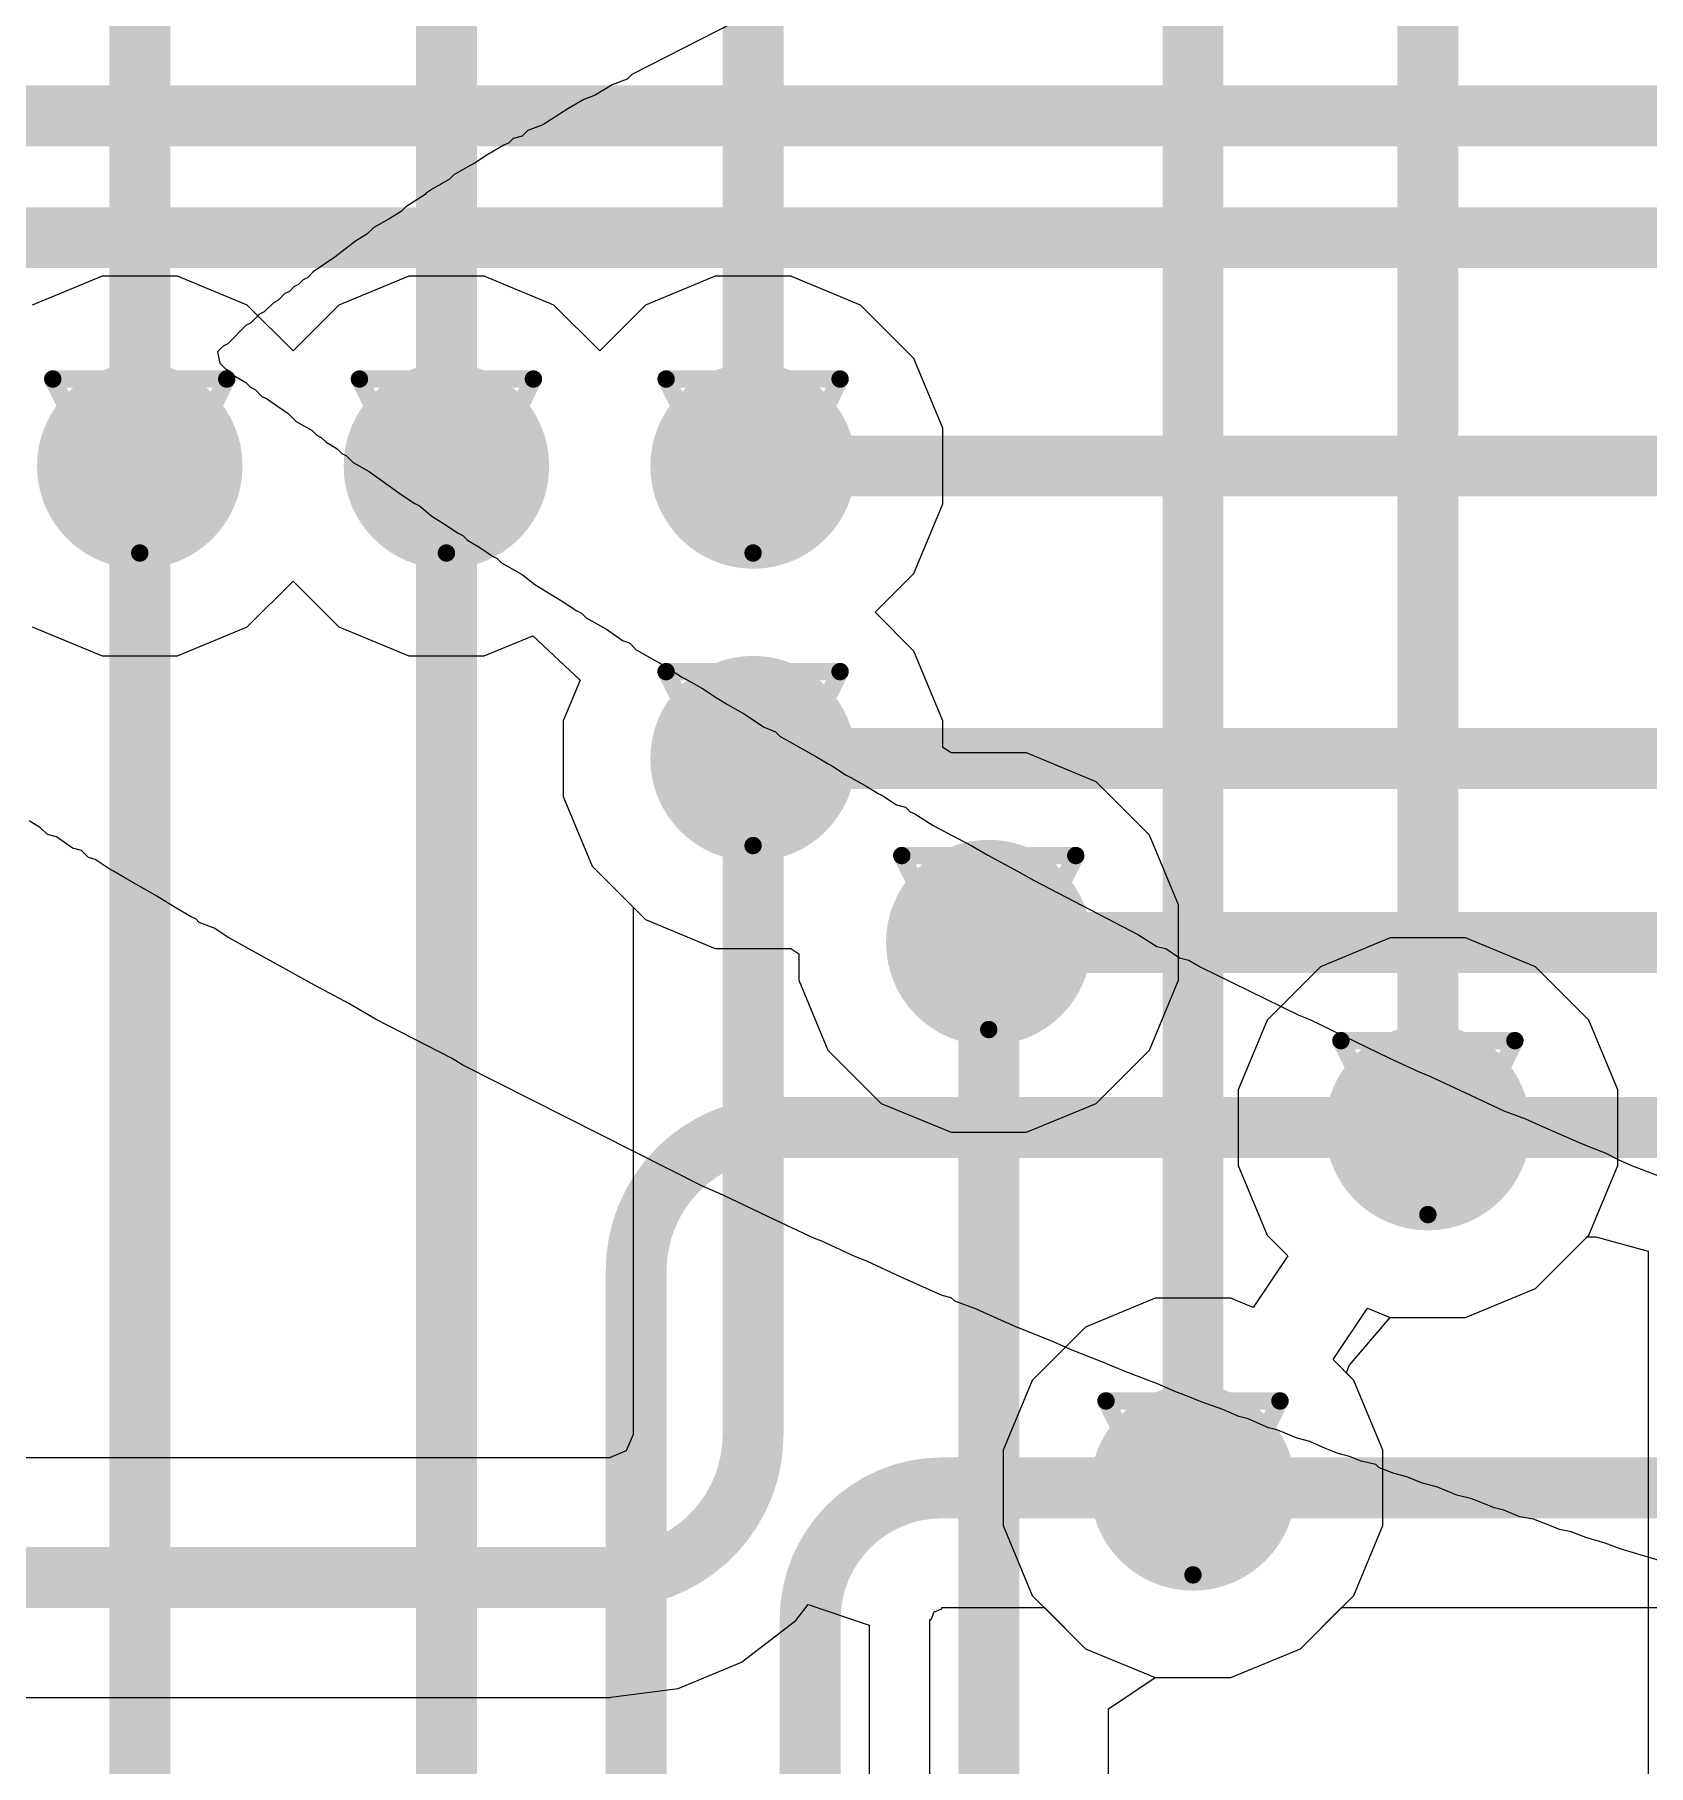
# Model space of a CAD drawing. Header units: inches. Extents: x 0 to 5359, y 0 to 5098.
# Drawn here: x 17.17 to 21.88, y 58.46 to 63.51 of the extents above; entities that cross this region are included whole.
import ezdxf

# ---------------------------------------------------------------- set-up
doc = ezdxf.new("R2010")
doc.units = ezdxf.units.IN
for name, color, linetype in [('Bottom Layer', 5, 'Continuous'), ('Drill Drawing', 1, 'Continuous'), ('Layer 1', 16, 'Continuous'), ('Layer 2', 76, 'Continuous'), ('Top Layer', 1, 'Continuous'), ('Top Overlay', 2, 'Continuous'), ('Via Holes', 16, 'Continuous')]:
    doc.layers.add(name, color=color, linetype=linetype)

msp = doc.modelspace()

# ---------------------------------------------------------------- hatches: boundary and pattern name
at = {"layer": 'Bottom Layer'}
h = msp.add_hatch(color=5, dxfattribs=at)
edge = h.paths.add_edge_path()
edge.add_arc((17.47400112, 62.24976374), 0.2999994, 0, 360)
h = msp.add_hatch(color=5, dxfattribs=at)
edge = h.paths.add_edge_path()
edge.add_arc((18.36920126, 62.24976374), 0.2999994, 0, 360)
h = msp.add_hatch(color=5, dxfattribs=at)
edge = h.paths.add_edge_path()
edge.add_arc((19.2644014, 62.24976374), 0.2999994, 0, 360)
h = msp.add_hatch(color=5, dxfattribs=at)
edge = h.paths.add_edge_path()
edge.add_arc((19.2644014, 61.39549315999999), 0.2999994, 0, 360)
h = msp.add_hatch(color=5, dxfattribs=at)
edge = h.paths.add_edge_path()
edge.add_arc((19.95242898, 60.8584), 0.2999994, 0, 360)
h = msp.add_hatch(color=5, dxfattribs=at)
edge = h.paths.add_edge_path()
edge.add_arc((21.2344, 60.31804801999999), 0.2999994, 0, 360)
h = msp.add_hatch(color=5, dxfattribs=at)
edge = h.paths.add_edge_path()
edge.add_arc((20.5486, 59.26611717999999), 0.2999994, 0, 360)
at = {"layer": 'Layer 1'}
h = msp.add_hatch(color=16, dxfattribs=at)
edge = h.paths.add_edge_path()
edge.add_arc((17.47400112, 62.24976374), 0.2999994, 0, 360)
h = msp.add_hatch(color=16, dxfattribs=at)
edge = h.paths.add_edge_path()
edge.add_arc((18.36920126, 62.24976374), 0.2999994, 0, 360)
h = msp.add_hatch(color=16, dxfattribs=at)
edge = h.paths.add_edge_path()
edge.add_arc((19.2644014, 62.24976374), 0.2999994, 0, 360)
h = msp.add_hatch(color=16, dxfattribs=at)
edge = h.paths.add_edge_path()
edge.add_arc((19.2644014, 61.39549315999999), 0.2999994, 0, 360)
h = msp.add_hatch(color=16, dxfattribs=at)
edge = h.paths.add_edge_path()
edge.add_arc((19.95242898, 60.8584), 0.2999994, 0, 360)
h = msp.add_hatch(color=16, dxfattribs=at)
edge = h.paths.add_edge_path()
edge.add_arc((21.2344, 60.31804801999999), 0.2999994, 0, 360)
h = msp.add_hatch(color=16, dxfattribs=at)
edge = h.paths.add_edge_path()
edge.add_arc((20.5486, 59.26611717999999), 0.2999994, 0, 360)
at = {"layer": 'Layer 2'}
h = msp.add_hatch(color=76, dxfattribs=at)
edge = h.paths.add_edge_path()
edge.add_arc((17.47400112, 62.24976374), 0.2999994, 0, 360)
h = msp.add_hatch(color=76, dxfattribs=at)
edge = h.paths.add_edge_path()
edge.add_arc((18.36920126, 62.24976374), 0.2999994, 0, 360)
h = msp.add_hatch(color=76, dxfattribs=at)
edge = h.paths.add_edge_path()
edge.add_arc((19.2644014, 62.24976374), 0.2999994, 0, 360)
h = msp.add_hatch(color=76, dxfattribs=at)
edge = h.paths.add_edge_path()
edge.add_arc((19.2644014, 61.39549315999999), 0.2999994, 0, 360)
h = msp.add_hatch(color=76, dxfattribs=at)
edge = h.paths.add_edge_path()
edge.add_arc((19.95242898, 60.8584), 0.2999994, 0, 360)
h = msp.add_hatch(color=76, dxfattribs=at)
edge = h.paths.add_edge_path()
edge.add_arc((21.2344, 60.31804801999999), 0.2999994, 0, 360)
h = msp.add_hatch(color=76, dxfattribs=at)
edge = h.paths.add_edge_path()
edge.add_arc((20.5486, 59.26611717999999), 0.2999994, 0, 360)
at = {"layer": 'Top Layer'}
h = msp.add_hatch(color=1, dxfattribs=at)
edge = h.paths.add_edge_path()
edge.add_arc((17.47400112, 62.24976374), 0.2999994, 0, 360)
h = msp.add_hatch(color=1, dxfattribs=at)
edge = h.paths.add_edge_path()
edge.add_arc((18.36920126, 62.24976374), 0.2999994, 0, 360)
h = msp.add_hatch(color=1, dxfattribs=at)
edge = h.paths.add_edge_path()
edge.add_arc((19.2644014, 62.24976374), 0.2999994, 0, 360)
h = msp.add_hatch(color=1, dxfattribs=at)
edge = h.paths.add_edge_path()
edge.add_arc((19.2644014, 61.39549315999999), 0.2999994, 0, 360)
h = msp.add_hatch(color=1, dxfattribs=at)
edge = h.paths.add_edge_path()
edge.add_arc((19.95242898, 60.8584), 0.2999994, 0, 360)
h = msp.add_hatch(color=1, dxfattribs=at)
edge = h.paths.add_edge_path()
edge.add_arc((21.2344, 60.31804801999999), 0.2999994, 0, 360)
h = msp.add_hatch(color=1, dxfattribs=at)
edge = h.paths.add_edge_path()
edge.add_arc((20.5486, 59.26611717999999), 0.2999994, 0, 360)
at = {"layer": 'Via Holes'}
h = msp.add_hatch(color=7, dxfattribs=at)
edge = h.paths.add_edge_path()
edge.add_arc((17.47400112, 62.24976374), 0.1499997, 0, 360)
h = msp.add_hatch(color=7, dxfattribs=at)
edge = h.paths.add_edge_path()
edge.add_arc((18.36920126, 62.24976374), 0.1499997, 0, 360)
h = msp.add_hatch(color=7, dxfattribs=at)
edge = h.paths.add_edge_path()
edge.add_arc((19.2644014, 62.24976374), 0.1499997, 0, 360)
h = msp.add_hatch(color=7, dxfattribs=at)
edge = h.paths.add_edge_path()
edge.add_arc((19.2644014, 61.39549315999999), 0.1499997, 0, 360)
h = msp.add_hatch(color=7, dxfattribs=at)
edge = h.paths.add_edge_path()
edge.add_arc((19.95242898, 60.8584), 0.1499997, 0, 360)
h = msp.add_hatch(color=7, dxfattribs=at)
edge = h.paths.add_edge_path()
edge.add_arc((21.2344, 60.31804801999999), 0.1499997, 0, 360)
h = msp.add_hatch(color=7, dxfattribs=at)
edge = h.paths.add_edge_path()
edge.add_arc((20.5486, 59.26611717999999), 0.1499997, 0, 360)

# ---------------------------------------------------------------- linework, layer by layer
at = {"layer": 'Bottom Layer'}
for p, q in [((17.78781558, 61.78010504), (17.92159992, 61.91389192)), ((17.92159992, 61.91389192), (18.0553868, 61.78010504)), ((17.16018666, 61.78010504), (17.36380322, 61.69576434)), ((17.58419902, 61.69576434), (17.78781558, 61.78010504)), ((18.0553868, 61.78010504), (18.25900336, 61.69576434)), ((18.47939916, 61.69576434), (18.62097368, 61.75440532)), ((18.62097368, 61.75440532), (18.75954084, 61.62432176)), ((17.36380322, 61.69576434), (17.58419902, 61.69576434)), ((18.25900336, 61.69576434), (18.47939916, 61.69576434)), ((18.75954084, 61.62432176), (18.710402, 61.50569106)), ((18.710402, 61.50569106), (18.710402, 61.28529526)), ((18.710402, 61.28529526), (18.7947427, 61.08167869999999)), ((18.7947427, 61.08167869999999), (18.9147831, 60.9616383)), ((18.9147831, 60.9616383), (18.9147831, 59.42180139999999)), ((21.54821446, 59.84838932), (21.6994359, 59.99961076)), ((21.6994359, 59.99961076), (21.72472414, 59.99867858)), ((21.72472414, 59.99867858), (21.8772359, 59.95770584)), ((21.8772359, 59.95770584), (21.8772359, 52.44418772)), ((21.3445979, 59.76404861999999), (21.54821446, 59.84838932)), ((21.0043776, 59.6233377), (21.12420464, 59.76404861999999)), ((21.12420464, 59.76404861999999), (21.3445979, 59.76404861999999)), ((20.99655186, 59.60163848), (21.0043776, 59.6233377)), ((21.0182587, 59.57993164), (20.99655186, 59.60163848)), ((21.1025994, 59.37631508), (21.0182587, 59.57993164)), ((18.91390934, 59.42180139999999), (18.89425228, 59.37434911999999)), ((18.9147831, 59.42180139999999), (18.91390934, 59.42180139999999)), ((18.8468, 59.3538183), (7.279398700000001, 59.3538183)), ((18.89425228, 59.37434911999999), (18.8468, 59.35469205999999)), ((18.8468, 59.35469205999999), (18.8468, 59.3538183)), ((21.1025994, 59.15591928), (21.1025994, 59.37631508)), ((21.0182587, 58.95230271999999), (21.1025994, 59.15591928)), ((19.38919668, 58.87940472), (19.42501068, 58.92607721999999)), ((19.42501068, 58.92607721999999), (19.60281068, 58.86572174000001)), ((20.86241446, 58.79645847999999), (21.0182587, 58.95230271999999)), ((19.23033238, 58.75750504000001), (19.38919668, 58.87940472)), ((19.60281068, 58.86572174000001), (19.60281068, 58.2633074)), ((20.6587979, 58.71211777999999), (20.86241446, 58.79645847999999)), ((19.04533148, 58.68087324), (19.23033238, 58.75750504000001)), ((18.84910378, 58.6550389), (19.04533148, 58.68087324)), ((20.30204728, 58.62100797999999), (20.43840464, 58.71211777999999)), ((20.43840464, 58.71211777999999), (20.6587979, 58.71211777999999)), ((3.0988, 58.6545817), (18.8468, 58.6545817)), ((18.8468, 58.6545817), (18.84910378, 58.6550389)), ((20.30204728, 58.2633074), (20.30204728, 58.62100797999999))]:
    msp.add_line(p, q, dxfattribs=at)
for points in [[(20.5486, 59.26611717999999, 0.1778, 0.1778, 0), (20.5486, 76.581, 0.1778, 0.1778, 0)], [(21.2344, 60.31804801999999, 0.1778, 0.1778, 0), (21.2344, 76.044552, 0.1778, 0.1778, 0)], [(17.47400112, 62.24976374, 0.1778, 0.1778, 0), (17.47400112, 71.11999999999999, 0.1778, 0.1778, 0)], [(18.36920126, 62.24976374, 0.1778, 0.1778, 0), (18.36920126, 70.76594178, 0.1778, 0.1778, 0)], [(19.2644014, 62.24976374, 0.1778, 0.1778, 0), (19.2644014, 67.05713284, 0.1778, 0.1778, 0)], [(19.2644014, 59.42180139999999, 0.1778, 0.1778, 0), (19.2644014, 61.14149316, 0.1778, 0.1778, 0)], [(19.95242898, 57.5648074, 0.1778, 0.1778, 0), (19.95242898, 60.8584, 0.1778, 0.1778, 0)], [(19.2644014, 59.42180139999999, 0.1778, 0.1778, -0.4142135623730951), (18.8468, 59.0042, 0.1778, 0.1778, 0)], [(3.0988, 59.0042, 0.1778, 0.1778, 0), (18.8468, 59.0042, 0.1778, 0.1778, 0)]]:
    msp.add_lwpolyline(points, format="xyseb", dxfattribs=at)
for points in [[(17.42955112, 62.24976374, 0.08889999999999999, 0.08889999999999999, 1), (17.51845112, 62.24976374, 0.08889999999999999, 0.08889999999999999, 1)], [(18.32475126, 62.24976374, 0.08889999999999999, 0.08889999999999999, 1), (18.41365126, 62.24976374, 0.08889999999999999, 0.08889999999999999, 1)], [(19.2199514, 62.24976374, 0.08889999999999999, 0.08889999999999999, 1), (19.3088514, 62.24976374, 0.08889999999999999, 0.08889999999999999, 1)], [(19.2199514, 61.14149316, 0.08889999999999999, 0.08889999999999999, 1), (19.3088514, 61.14149316, 0.08889999999999999, 0.08889999999999999, 1)], [(19.90797898, 60.8584, 0.08889999999999999, 0.08889999999999999, 1), (19.99687898, 60.8584, 0.08889999999999999, 0.08889999999999999, 1)], [(21.18995, 60.31804801999999, 0.08889999999999999, 0.08889999999999999, 1), (21.27885, 60.31804801999999, 0.08889999999999999, 0.08889999999999999, 1)], [(19.2199514, 59.42180139999999, 0.08889999999999999, 0.08889999999999999, 1), (19.3088514, 59.42180139999999, 0.08889999999999999, 0.08889999999999999, 1)], [(19.2199514, 59.42180139999999, 0.08889999999999999, 0.08889999999999999, 1), (19.3088514, 59.42180139999999, 0.08889999999999999, 0.08889999999999999, 1)], [(20.50415, 59.26611717999999, 0.08889999999999999, 0.08889999999999999, 1), (20.59305, 59.26611717999999, 0.08889999999999999, 0.08889999999999999, 1)], [(18.80235, 59.0042, 0.08889999999999999, 0.08889999999999999, 1), (18.89125, 59.0042, 0.08889999999999999, 0.08889999999999999, 1)], [(18.80235, 59.0042, 0.08889999999999999, 0.08889999999999999, 1), (18.89125, 59.0042, 0.08889999999999999, 0.08889999999999999, 1)]]:
    msp.add_lwpolyline(points, format="xyseb", close=True, dxfattribs=at)
at = {"layer": 'Drill Drawing'}
for points in [[(17.22000112, 62.50376374, 0.0508, 0.0508, 0), (17.72800112, 62.50376374, 0.0508, 0.0508, 0)], [(17.22000112, 62.50376374, 0.0508, 0.0508, 0), (17.47400112, 61.99576374, 0.0508, 0.0508, 0)], [(17.47400112, 61.99576374, 0.0508, 0.0508, 0), (17.72800112, 62.50376374, 0.0508, 0.0508, 0)], [(18.11520126, 62.50376374, 0.0508, 0.0508, 0), (18.62320126, 62.50376374, 0.0508, 0.0508, 0)], [(18.11520126, 62.50376374, 0.0508, 0.0508, 0), (18.36920126, 61.99576374, 0.0508, 0.0508, 0)], [(18.36920126, 61.99576374, 0.0508, 0.0508, 0), (18.62320126, 62.50376374, 0.0508, 0.0508, 0)], [(19.0104014, 62.50376374, 0.0508, 0.0508, 0), (19.5184014, 62.50376374, 0.0508, 0.0508, 0)], [(19.0104014, 62.50376374, 0.0508, 0.0508, 0), (19.2644014, 61.99576374, 0.0508, 0.0508, 0)], [(19.2644014, 61.99576374, 0.0508, 0.0508, 0), (19.5184014, 62.50376374, 0.0508, 0.0508, 0)], [(19.0104014, 61.64949316, 0.0508, 0.0508, 0), (19.5184014, 61.64949316, 0.0508, 0.0508, 0)], [(19.0104014, 61.64949316, 0.0508, 0.0508, 0), (19.2644014, 61.14149316, 0.0508, 0.0508, 0)], [(19.2644014, 61.14149316, 0.0508, 0.0508, 0), (19.5184014, 61.64949316, 0.0508, 0.0508, 0)], [(19.69842898, 61.1124, 0.0508, 0.0508, 0), (20.20642898, 61.1124, 0.0508, 0.0508, 0)], [(19.69842898, 61.1124, 0.0508, 0.0508, 0), (19.95242898, 60.6044, 0.0508, 0.0508, 0)], [(19.95242898, 60.6044, 0.0508, 0.0508, 0), (20.20642898, 61.1124, 0.0508, 0.0508, 0)], [(20.9804, 60.57204802, 0.0508, 0.0508, 0), (21.4884, 60.57204802, 0.0508, 0.0508, 0)], [(20.9804, 60.57204802, 0.0508, 0.0508, 0), (21.2344, 60.06404802, 0.0508, 0.0508, 0)], [(21.2344, 60.06404802, 0.0508, 0.0508, 0), (21.4884, 60.57204802, 0.0508, 0.0508, 0)], [(20.2946, 59.52011718, 0.0508, 0.0508, 0), (20.8026, 59.52011718, 0.0508, 0.0508, 0)], [(20.2946, 59.52011718, 0.0508, 0.0508, 0), (20.5486, 59.01211718, 0.0508, 0.0508, 0)], [(20.5486, 59.01211718, 0.0508, 0.0508, 0), (20.8026, 59.52011718, 0.0508, 0.0508, 0)]]:
    msp.add_lwpolyline(points, format="xyseb", dxfattribs=at)
for points in [[(17.20730112, 62.50376374, 0.0254, 0.0254, 1), (17.23270112, 62.50376374, 0.0254, 0.0254, 1)], [(17.20730112, 62.50376374, 0.0254, 0.0254, 1), (17.23270112, 62.50376374, 0.0254, 0.0254, 1)], [(17.71530112, 62.50376374, 0.0254, 0.0254, 1), (17.74070112, 62.50376374, 0.0254, 0.0254, 1)], [(17.71530112, 62.50376374, 0.0254, 0.0254, 1), (17.74070112, 62.50376374, 0.0254, 0.0254, 1)], [(18.10250126, 62.50376374, 0.0254, 0.0254, 1), (18.12790126, 62.50376374, 0.0254, 0.0254, 1)], [(18.10250126, 62.50376374, 0.0254, 0.0254, 1), (18.12790126, 62.50376374, 0.0254, 0.0254, 1)], [(18.61050126, 62.50376374, 0.0254, 0.0254, 1), (18.63590126, 62.50376374, 0.0254, 0.0254, 1)], [(18.61050126, 62.50376374, 0.0254, 0.0254, 1), (18.63590126, 62.50376374, 0.0254, 0.0254, 1)], [(18.9977014, 62.50376374, 0.0254, 0.0254, 1), (19.0231014, 62.50376374, 0.0254, 0.0254, 1)], [(18.9977014, 62.50376374, 0.0254, 0.0254, 1), (19.0231014, 62.50376374, 0.0254, 0.0254, 1)], [(19.5057014, 62.50376374, 0.0254, 0.0254, 1), (19.5311014, 62.50376374, 0.0254, 0.0254, 1)], [(19.5057014, 62.50376374, 0.0254, 0.0254, 1), (19.5311014, 62.50376374, 0.0254, 0.0254, 1)], [(17.46130112, 61.99576374, 0.0254, 0.0254, 1), (17.48670112, 61.99576374, 0.0254, 0.0254, 1)], [(17.46130112, 61.99576374, 0.0254, 0.0254, 1), (17.48670112, 61.99576374, 0.0254, 0.0254, 1)], [(18.35650126, 61.99576374, 0.0254, 0.0254, 1), (18.38190126, 61.99576374, 0.0254, 0.0254, 1)], [(18.35650126, 61.99576374, 0.0254, 0.0254, 1), (18.38190126, 61.99576374, 0.0254, 0.0254, 1)], [(19.2517014, 61.99576374, 0.0254, 0.0254, 1), (19.2771014, 61.99576374, 0.0254, 0.0254, 1)], [(19.2517014, 61.99576374, 0.0254, 0.0254, 1), (19.2771014, 61.99576374, 0.0254, 0.0254, 1)], [(18.9977014, 61.64949316, 0.0254, 0.0254, 1), (19.0231014, 61.64949316, 0.0254, 0.0254, 1)], [(18.9977014, 61.64949316, 0.0254, 0.0254, 1), (19.0231014, 61.64949316, 0.0254, 0.0254, 1)], [(19.5057014, 61.64949316, 0.0254, 0.0254, 1), (19.5311014, 61.64949316, 0.0254, 0.0254, 1)], [(19.5057014, 61.64949316, 0.0254, 0.0254, 1), (19.5311014, 61.64949316, 0.0254, 0.0254, 1)], [(19.2517014, 61.14149316, 0.0254, 0.0254, 1), (19.2771014, 61.14149316, 0.0254, 0.0254, 1)], [(19.2517014, 61.14149316, 0.0254, 0.0254, 1), (19.2771014, 61.14149316, 0.0254, 0.0254, 1)], [(19.68572898, 61.1124, 0.0254, 0.0254, 1), (19.71112898, 61.1124, 0.0254, 0.0254, 1)], [(19.68572898, 61.1124, 0.0254, 0.0254, 1), (19.71112898, 61.1124, 0.0254, 0.0254, 1)], [(20.19372898, 61.1124, 0.0254, 0.0254, 1), (20.21912898, 61.1124, 0.0254, 0.0254, 1)], [(20.19372898, 61.1124, 0.0254, 0.0254, 1), (20.21912898, 61.1124, 0.0254, 0.0254, 1)], [(19.93972898, 60.6044, 0.0254, 0.0254, 1), (19.96512898, 60.6044, 0.0254, 0.0254, 1)], [(19.93972898, 60.6044, 0.0254, 0.0254, 1), (19.96512898, 60.6044, 0.0254, 0.0254, 1)], [(20.9677, 60.57204802, 0.0254, 0.0254, 1), (20.9931, 60.57204802, 0.0254, 0.0254, 1)], [(20.9677, 60.57204802, 0.0254, 0.0254, 1), (20.9931, 60.57204802, 0.0254, 0.0254, 1)], [(21.4757, 60.57204802, 0.0254, 0.0254, 1), (21.5011, 60.57204802, 0.0254, 0.0254, 1)], [(21.4757, 60.57204802, 0.0254, 0.0254, 1), (21.5011, 60.57204802, 0.0254, 0.0254, 1)], [(21.2217, 60.06404802, 0.0254, 0.0254, 1), (21.2471, 60.06404802, 0.0254, 0.0254, 1)], [(21.2217, 60.06404802, 0.0254, 0.0254, 1), (21.2471, 60.06404802, 0.0254, 0.0254, 1)], [(20.2819, 59.52011718, 0.0254, 0.0254, 1), (20.3073, 59.52011718, 0.0254, 0.0254, 1)], [(20.2819, 59.52011718, 0.0254, 0.0254, 1), (20.3073, 59.52011718, 0.0254, 0.0254, 1)], [(20.7899, 59.52011718, 0.0254, 0.0254, 1), (20.8153, 59.52011718, 0.0254, 0.0254, 1)], [(20.7899, 59.52011718, 0.0254, 0.0254, 1), (20.8153, 59.52011718, 0.0254, 0.0254, 1)], [(20.5359, 59.01211718, 0.0254, 0.0254, 1), (20.5613, 59.01211718, 0.0254, 0.0254, 1)], [(20.5359, 59.01211718, 0.0254, 0.0254, 1), (20.5613, 59.01211718, 0.0254, 0.0254, 1)]]:
    msp.add_lwpolyline(points, format="xyseb", close=True, dxfattribs=at)
at = {"layer": 'Layer 1'}
for p, q in [((17.36380322, 62.80376313999999), (17.16018666, 62.71942244)), ((17.58419902, 62.80376313999999), (17.36380322, 62.80376313999999)), ((17.78781558, 62.71942244), (17.58419902, 62.80376313999999)), ((18.25900336, 62.80376313999999), (18.0553868, 62.71942244)), ((18.47939916, 62.80376313999999), (18.25900336, 62.80376313999999)), ((18.68301572, 62.71942244), (18.47939916, 62.80376313999999)), ((19.1542035, 62.80376313999999), (18.95058694, 62.71942244)), ((19.3745993, 62.80376313999999), (19.1542035, 62.80376313999999)), ((19.57821586, 62.71942244), (19.3745993, 62.80376313999999)), ((17.92159992, 62.58563555999999), (17.78781558, 62.71942244)), ((18.0553868, 62.71942244), (17.92159992, 62.58563555999999)), ((18.8168026, 62.58563555999999), (18.68301572, 62.71942244)), ((18.95058694, 62.71942244), (18.8168026, 62.58563555999999)), ((19.7340601, 62.56357819999999), (19.57821586, 62.71942244)), ((19.8184008, 62.35996164), (19.7340601, 62.56357819999999)), ((19.8184008, 62.13956584), (19.8184008, 62.35996164)), ((19.7340601, 61.93594928), (19.8184008, 62.13956584)), ((17.78781558, 61.78010504), (17.92159992, 61.91389192)), ((17.92159992, 61.91389192), (18.0553868, 61.78010504)), ((19.620738, 61.82262971999999), (19.7340601, 61.93594928)), ((19.7340601, 61.70930762), (19.620738, 61.82262971999999)), ((17.16018666, 61.78010504), (17.36380322, 61.69576434)), ((17.58419902, 61.69576434), (17.78781558, 61.78010504)), ((18.0553868, 61.78010504), (18.25900336, 61.69576434)), ((18.47939916, 61.69576434), (18.62097368, 61.75440532)), ((18.62097368, 61.75440532), (18.75954084, 61.62432176)), ((19.8184008, 61.50569106), (19.7340601, 61.70930762)), ((17.36380322, 61.69576434), (17.58419902, 61.69576434)), ((18.25900336, 61.69576434), (18.47939916, 61.69576434)), ((18.75954084, 61.62432176), (18.710402, 61.50569106)), ((18.710402, 61.50569106), (18.710402, 61.28529526)), ((19.8184008, 61.42832265999999), (19.8184008, 61.50569106)), ((19.84223362, 61.4123994), (19.8184008, 61.42832265999999)), ((20.06262688, 61.4123994), (19.84223362, 61.4123994)), ((20.26624344, 61.32805869999999), (20.06262688, 61.4123994)), ((20.42208768, 61.17221445999999), (20.26624344, 61.32805869999999)), ((18.710402, 61.28529526), (18.7947427, 61.08167869999999)), ((20.50642838, 60.9685979), (20.42208768, 61.17221445999999)), ((18.7947427, 61.08167869999999), (18.95058694, 60.92583446)), ((20.50642838, 60.7482021), (20.50642838, 60.9685979)), ((18.95058694, 60.92583446), (19.1542035, 60.84149375999999)), ((21.1242021, 60.87204741999999), (20.92058554, 60.78770671999999)), ((21.3445979, 60.87204741999999), (21.1242021, 60.87204741999999)), ((21.54821446, 60.78770671999999), (21.3445979, 60.87204741999999)), ((19.1542035, 60.84149375999999), (19.37459676, 60.84149375999999)), ((19.37459676, 60.84149375999999), (19.39842958, 60.8255705)), ((19.39842958, 60.8255705), (19.39842958, 60.7482021)), ((19.39842958, 60.7482021), (19.48277028, 60.54458553999999)), ((20.42208768, 60.54458553999999), (20.50642838, 60.7482021)), ((20.92058554, 60.78770671999999), (20.7647413, 60.63186248)), ((21.7040587, 60.63186248), (21.54821446, 60.78770671999999)), ((20.7647413, 60.63186248), (20.6804006, 60.42824592)), ((21.7883994, 60.42824592), (21.7040587, 60.63186248)), ((19.48277028, 60.54458553999999), (19.63861452, 60.38874129999999)), ((20.26624344, 60.38874129999999), (20.42208768, 60.54458553999999)), ((19.63861452, 60.38874129999999), (19.84223108, 60.30440059999999)), ((20.06262688, 60.30440059999999), (20.26624344, 60.38874129999999)), ((20.6804006, 60.42824592), (20.6804006, 60.20785012)), ((21.7883994, 60.20785012), (21.7883994, 60.42824592)), ((19.84223108, 60.30440059999999), (20.06262688, 60.30440059999999)), ((20.6804006, 60.20785012), (20.7647413, 60.00423355999999)), ((21.7040587, 60.00423355999999), (21.7883994, 60.20785012)), ((20.7647413, 60.00423355999999), (20.82542952, 59.94354533999999)), ((21.54821446, 59.84838932), (21.7040587, 60.00423355999999)), ((20.82542952, 59.94354533999999), (20.72471344, 59.79281412)), ((21.3445979, 59.76404861999999), (21.54821446, 59.84838932)), ((20.4384021, 59.82011658), (20.23478554, 59.73577587999999)), ((20.6587979, 59.82011658), (20.4384021, 59.82011658)), ((20.72471344, 59.79281412), (20.6587979, 59.82011658)), ((20.95757048, 59.64061985999999), (21.05828656, 59.79135108)), ((21.05828656, 59.79135108), (21.1242021, 59.76404861999999)), ((20.23478554, 59.73577587999999), (20.0789413, 59.57993164)), ((21.1242021, 59.76404861999999), (21.3445979, 59.76404861999999)), ((21.0182587, 59.57993164), (20.95757048, 59.64061985999999)), ((20.0789413, 59.57993164), (19.9946006, 59.37631508)), ((21.1025994, 59.37631508), (21.0182587, 59.57993164)), ((19.9946006, 59.37631508), (19.9946006, 59.15591928)), ((21.1025994, 59.15591928), (21.1025994, 59.37631508)), ((19.9946006, 59.15591928), (20.0789413, 58.95230271999999)), ((21.0182587, 58.95230271999999), (21.1025994, 59.15591928)), ((20.0789413, 58.95230271999999), (20.23478554, 58.79645847999999)), ((20.86241446, 58.79645847999999), (21.0182587, 58.95230271999999)), ((20.23478554, 58.79645847999999), (20.4384021, 58.71211777999999)), ((20.6587979, 58.71211777999999), (20.86241446, 58.79645847999999)), ((20.4384021, 58.71211777999999), (20.6587979, 58.71211777999999))]:
    msp.add_line(p, q, dxfattribs=at)
at = {"layer": 'Layer 2'}
for p, q in [((17.36380322, 62.80376313999999), (17.16018666, 62.71942244)), ((17.58419902, 62.80376313999999), (17.36380322, 62.80376313999999)), ((17.78781558, 62.71942244), (17.58419902, 62.80376313999999)), ((18.25900336, 62.80376313999999), (18.0553868, 62.71942244)), ((18.47939916, 62.80376313999999), (18.25900336, 62.80376313999999)), ((18.68301572, 62.71942244), (18.47939916, 62.80376313999999)), ((19.1542035, 62.80376313999999), (18.95058694, 62.71942244)), ((19.3745993, 62.80376313999999), (19.1542035, 62.80376313999999)), ((19.57821586, 62.71942244), (19.3745993, 62.80376313999999)), ((17.92159992, 62.58563555999999), (17.78781558, 62.71942244)), ((18.0553868, 62.71942244), (17.92159992, 62.58563555999999)), ((18.8168026, 62.58563555999999), (18.68301572, 62.71942244)), ((18.95058694, 62.71942244), (18.8168026, 62.58563555999999)), ((19.7340601, 62.56357819999999), (19.57821586, 62.71942244)), ((19.8184008, 62.35996164), (19.7340601, 62.56357819999999)), ((19.8184008, 62.13956584), (19.8184008, 62.35996164)), ((19.7340601, 61.93594928), (19.8184008, 62.13956584)), ((17.78781558, 61.78010504), (17.92159992, 61.91389192)), ((17.92159992, 61.91389192), (18.0553868, 61.78010504)), ((19.620738, 61.82262971999999), (19.7340601, 61.93594928)), ((19.7340601, 61.70930762), (19.620738, 61.82262971999999)), ((17.16018666, 61.78010504), (17.36380322, 61.69576434)), ((17.58419902, 61.69576434), (17.78781558, 61.78010504)), ((18.0553868, 61.78010504), (18.25900336, 61.69576434)), ((18.47939916, 61.69576434), (18.62097368, 61.75440532)), ((18.62097368, 61.75440532), (18.75954084, 61.62432176)), ((19.8184008, 61.50569106), (19.7340601, 61.70930762)), ((17.36380322, 61.69576434), (17.58419902, 61.69576434)), ((18.25900336, 61.69576434), (18.47939916, 61.69576434)), ((18.75954084, 61.62432176), (18.710402, 61.50569106)), ((18.710402, 61.50569106), (18.710402, 61.28529526)), ((19.8184008, 61.42832265999999), (19.8184008, 61.50569106)), ((19.84223362, 61.4123994), (19.8184008, 61.42832265999999)), ((20.06262688, 61.4123994), (19.84223362, 61.4123994)), ((20.26624344, 61.32805869999999), (20.06262688, 61.4123994)), ((20.42208768, 61.17221445999999), (20.26624344, 61.32805869999999)), ((18.710402, 61.28529526), (18.7947427, 61.08167869999999)), ((20.50642838, 60.9685979), (20.42208768, 61.17221445999999)), ((18.7947427, 61.08167869999999), (18.95058694, 60.92583446)), ((20.50642838, 60.7482021), (20.50642838, 60.9685979)), ((18.95058694, 60.92583446), (19.1542035, 60.84149375999999)), ((21.1242021, 60.87204741999999), (20.92058554, 60.78770671999999)), ((21.3445979, 60.87204741999999), (21.1242021, 60.87204741999999)), ((21.54821446, 60.78770671999999), (21.3445979, 60.87204741999999)), ((19.1542035, 60.84149375999999), (19.37459676, 60.84149375999999)), ((19.37459676, 60.84149375999999), (19.39842958, 60.8255705)), ((19.39842958, 60.8255705), (19.39842958, 60.7482021)), ((19.39842958, 60.7482021), (19.48277028, 60.54458553999999)), ((20.42208768, 60.54458553999999), (20.50642838, 60.7482021)), ((20.92058554, 60.78770671999999), (20.7647413, 60.63186248)), ((21.7040587, 60.63186248), (21.54821446, 60.78770671999999)), ((20.7647413, 60.63186248), (20.6804006, 60.42824592)), ((21.7883994, 60.42824592), (21.7040587, 60.63186248)), ((19.48277028, 60.54458553999999), (19.63861452, 60.38874129999999)), ((20.26624344, 60.38874129999999), (20.42208768, 60.54458553999999)), ((19.63861452, 60.38874129999999), (19.84223108, 60.30440059999999)), ((20.06262688, 60.30440059999999), (20.26624344, 60.38874129999999)), ((20.6804006, 60.42824592), (20.6804006, 60.20785012)), ((21.7883994, 60.20785012), (21.7883994, 60.42824592)), ((19.84223108, 60.30440059999999), (20.06262688, 60.30440059999999)), ((20.6804006, 60.20785012), (20.7647413, 60.00423355999999)), ((21.7040587, 60.00423355999999), (21.7883994, 60.20785012)), ((20.7647413, 60.00423355999999), (20.82542952, 59.94354533999999)), ((21.54821446, 59.84838932), (21.7040587, 60.00423355999999)), ((20.82542952, 59.94354533999999), (20.72471344, 59.79281412)), ((21.3445979, 59.76404861999999), (21.54821446, 59.84838932)), ((20.4384021, 59.82011658), (20.23478554, 59.73577587999999)), ((20.6587979, 59.82011658), (20.4384021, 59.82011658)), ((20.72471344, 59.79281412), (20.6587979, 59.82011658)), ((20.95757048, 59.64061985999999), (21.05828656, 59.79135108)), ((21.05828656, 59.79135108), (21.1242021, 59.76404861999999)), ((20.23478554, 59.73577587999999), (20.0789413, 59.57993164)), ((21.1242021, 59.76404861999999), (21.3445979, 59.76404861999999)), ((21.0182587, 59.57993164), (20.95757048, 59.64061985999999)), ((20.0789413, 59.57993164), (19.9946006, 59.37631508)), ((21.1025994, 59.37631508), (21.0182587, 59.57993164)), ((19.9946006, 59.37631508), (19.9946006, 59.15591928)), ((21.1025994, 59.15591928), (21.1025994, 59.37631508)), ((19.9946006, 59.15591928), (20.0789413, 58.95230271999999)), ((21.0182587, 58.95230271999999), (21.1025994, 59.15591928)), ((20.0789413, 58.95230271999999), (20.23478554, 58.79645847999999)), ((20.86241446, 58.79645847999999), (21.0182587, 58.95230271999999)), ((20.23478554, 58.79645847999999), (20.4384021, 58.71211777999999)), ((20.6587979, 58.71211777999999), (20.86241446, 58.79645847999999)), ((20.4384021, 58.71211777999999), (20.6587979, 58.71211777999999))]:
    msp.add_line(p, q, dxfattribs=at)
at = {"layer": 'Top Layer'}
for p, q in [((19.7806183, 46.82085124), (19.7806183, 58.88202092)), ((19.7806183, 58.88202092), (19.78425304, 58.88202092)), ((19.78425304, 58.88202092), (19.79328782, 58.90382935999999)), ((19.79328782, 58.90382935999999), (19.81509626, 58.91286414)), ((19.81509626, 58.91286414), (19.81509626, 58.91649888)), ((19.81509626, 58.91649888), (20.11474514, 58.91649888)), ((20.11474514, 58.91649888), (20.23478554, 58.79645847999999)), ((20.86241446, 58.79645847999999), (20.98245486, 58.91649888)), ((20.98245486, 58.91649888), (36.64630974, 58.91649888)), ((20.23478554, 58.79645847999999), (20.4384021, 58.71211777999999)), ((20.6587979, 58.71211777999999), (20.86241446, 58.79645847999999)), ((20.4384021, 58.71211777999999), (20.6587979, 58.71211777999999))]:
    msp.add_line(p, q, dxfattribs=at)
for points in [[(6.761866079999999, 63.27204008, 0.1778, 0.1778, 0), (38.82796399999999, 63.27204261999999, 0.1778, 0.1778, 0)], [(9.417202399999999, 62.91643754, 0.1778, 0.1778, 0), (38.4835654, 62.91644007999999, 0.1778, 0.1778, 0)], [(17.47400112, 54.34964492, 0.1778, 0.1778, 0), (17.47400112, 62.24976374, 0.1778, 0.1778, 0)], [(18.36920126, 53.848, 0.1778, 0.1778, 0), (18.36920126, 62.24976374, 0.1778, 0.1778, 0)], [(19.2644014, 62.24976374, 0.1778, 0.1778, 0), (19.26440648, 62.24976882, 0.1778, 0.1778, 0)], [(19.26440648, 62.24976882, 0.1778, 0.1778, 0), (38.45023552, 62.24976882, 0.1778, 0.1778, 0)], [(19.2644014, 61.39549062, 0.1778, 0.1778, 0), (19.26440648, 61.3954957, 0.1778, 0.1778, 0)], [(19.26440648, 61.3954957, 0.1778, 0.1778, 0), (38.60451003999999, 61.3954957, 0.1778, 0.1778, 0)], [(19.95242898, 60.8584, 0.1778, 0.1778, 0), (37.82055428, 60.8584, 0.1778, 0.1778, 0)], [(18.923, 59.89987004, 0.1778, 0.1778, -0.4142135623730951), (19.34117798, 60.31804801999999, 0.1778, 0.1778, 0)], [(19.34117798, 60.31804801999999, 0.1778, 0.1778, 0), (21.2344, 60.31804801999999, 0.1778, 0.1778, 0)], [(21.2344, 60.31804801999999, 0.1778, 0.1778, 0), (21.23440508, 60.31805309999999, 0.1778, 0.1778, 0)], [(21.23440508, 60.31805309999999, 0.1778, 0.1778, 0), (37.28215048, 60.31805309999999, 0.1778, 0.1778, 0)], [(18.923, 47.28256227999999, 0.1778, 0.1778, 0), (18.923, 59.89987004, 0.1778, 0.1778, 0)], [(19.431, 58.88202092, 0.1778, 0.1778, -0.4142135623730951), (19.81509626, 59.26611717999999, 0.1778, 0.1778, 0)], [(19.81509626, 59.26611717999999, 0.1778, 0.1778, 0), (20.5486, 59.26611717999999, 0.1778, 0.1778, 0)], [(20.5486, 59.26611717999999, 0.1778, 0.1778, 0), (36.79112783999999, 59.26611717999999, 0.1778, 0.1778, 0)], [(19.431, 46.82085124, 0.1778, 0.1778, 0), (19.431, 58.88202092, 0.1778, 0.1778, 0)]]:
    msp.add_lwpolyline(points, format="xyseb", dxfattribs=at)
for points in [[(17.42955112, 62.24976374, 0.08889999999999999, 0.08889999999999999, 1), (17.51845112, 62.24976374, 0.08889999999999999, 0.08889999999999999, 1)], [(18.32475126, 62.24976374, 0.08889999999999999, 0.08889999999999999, 1), (18.41365126, 62.24976374, 0.08889999999999999, 0.08889999999999999, 1)], [(19.2199514, 62.24976374, 0.08889999999999999, 0.08889999999999999, 1), (19.3088514, 62.24976374, 0.08889999999999999, 0.08889999999999999, 1)], [(19.21995648, 62.24976882, 0.08889999999999999, 0.08889999999999999, 1), (19.30885648, 62.24976882, 0.08889999999999999, 0.08889999999999999, 1)], [(19.21995648, 62.24976882, 0.08889999999999999, 0.08889999999999999, 1), (19.30885648, 62.24976882, 0.08889999999999999, 0.08889999999999999, 1)], [(19.2199514, 61.39549062, 0.08889999999999999, 0.08889999999999999, 1), (19.3088514, 61.39549062, 0.08889999999999999, 0.08889999999999999, 1)], [(19.21995648, 61.3954957, 0.08889999999999999, 0.08889999999999999, 1), (19.30885648, 61.3954957, 0.08889999999999999, 0.08889999999999999, 1)], [(19.21995648, 61.3954957, 0.08889999999999999, 0.08889999999999999, 1), (19.30885648, 61.3954957, 0.08889999999999999, 0.08889999999999999, 1)], [(19.90797898, 60.8584, 0.08889999999999999, 0.08889999999999999, 1), (19.99687898, 60.8584, 0.08889999999999999, 0.08889999999999999, 1)], [(19.29672798, 60.31804801999999, 0.08889999999999999, 0.08889999999999999, 1), (19.38562798, 60.31804801999999, 0.08889999999999999, 0.08889999999999999, 1)], [(19.29672798, 60.31804801999999, 0.08889999999999999, 0.08889999999999999, 1), (19.38562798, 60.31804801999999, 0.08889999999999999, 0.08889999999999999, 1)], [(21.18995, 60.31804801999999, 0.08889999999999999, 0.08889999999999999, 1), (21.27885, 60.31804801999999, 0.08889999999999999, 0.08889999999999999, 1)], [(21.18995, 60.31804801999999, 0.08889999999999999, 0.08889999999999999, 1), (21.27885, 60.31804801999999, 0.08889999999999999, 0.08889999999999999, 1)], [(21.18995508, 60.31805309999999, 0.08889999999999999, 0.08889999999999999, 1), (21.27885508, 60.31805309999999, 0.08889999999999999, 0.08889999999999999, 1)], [(21.18995508, 60.31805309999999, 0.08889999999999999, 0.08889999999999999, 1), (21.27885508, 60.31805309999999, 0.08889999999999999, 0.08889999999999999, 1)], [(18.87855, 59.89987004, 0.08889999999999999, 0.08889999999999999, 1), (18.96745, 59.89987004, 0.08889999999999999, 0.08889999999999999, 1)], [(18.87855, 59.89987004, 0.08889999999999999, 0.08889999999999999, 1), (18.96745, 59.89987004, 0.08889999999999999, 0.08889999999999999, 1)], [(19.77064626, 59.26611717999999, 0.08889999999999999, 0.08889999999999999, 1), (19.85954626, 59.26611717999999, 0.08889999999999999, 0.08889999999999999, 1)], [(19.77064626, 59.26611717999999, 0.08889999999999999, 0.08889999999999999, 1), (19.85954626, 59.26611717999999, 0.08889999999999999, 0.08889999999999999, 1)], [(20.50415, 59.26611717999999, 0.08889999999999999, 0.08889999999999999, 1), (20.59305, 59.26611717999999, 0.08889999999999999, 0.08889999999999999, 1)], [(20.50415, 59.26611717999999, 0.08889999999999999, 0.08889999999999999, 1), (20.59305, 59.26611717999999, 0.08889999999999999, 0.08889999999999999, 1)], [(19.38655, 58.88202092, 0.08889999999999999, 0.08889999999999999, 1), (19.47545, 58.88202092, 0.08889999999999999, 0.08889999999999999, 1)], [(19.38655, 58.88202092, 0.08889999999999999, 0.08889999999999999, 1), (19.47545, 58.88202092, 0.08889999999999999, 0.08889999999999999, 1)]]:
    msp.add_lwpolyline(points, format="xyseb", close=True, dxfattribs=at)
at = {"layer": 'Top Overlay'}
for p, q in [((19.21001492, 63.54599431999999), (18.91015522, 63.39273071999999)), ((18.89682784, 63.37940334), (18.85351322, 63.36274602)), ((18.91015522, 63.39273071999999), (18.89682784, 63.37940334)), ((18.80353872, 63.33275877999999), (18.770219, 63.3194314)), ((18.85351322, 63.36274602), (18.80353872, 63.33275877999999)), ((18.72357444, 63.29277663999999), (18.65027512, 63.24613208)), ((18.770219, 63.3194314), (18.72357444, 63.29277663999999)), ((18.60696304, 63.22947476), (18.59030318, 63.2128149)), ((18.65027512, 63.24613208), (18.60696304, 63.22947476)), ((18.53699366, 63.18616013999999), (18.4903491, 63.15950537999999)), ((18.55032104, 63.19282509999999), (18.53699366, 63.18616013999999)), ((18.56364842, 63.20614994), (18.55032104, 63.19282509999999)), ((18.59030318, 63.2128149), (18.56364842, 63.20614994)), ((18.43703958, 63.12618819999999), (18.39039502, 63.09953343999999)), ((18.45036696, 63.13285062), (18.43703958, 63.12618819999999)), ((18.4903491, 63.15950537999999), (18.45036696, 63.13285062)), ((18.37706764, 63.08620605999999), (18.33042308, 63.0595513)), ((18.39039502, 63.09953343999999), (18.37706764, 63.08620605999999)), ((18.3071008, 63.04289398), (18.25046134, 63.00624432)), ((18.31043328, 63.04622646), (18.3071008, 63.04289398)), ((18.33042308, 63.0595513), (18.31043328, 63.04622646)), ((18.20381424, 62.97292714), (18.15716968, 62.94627237999999)), ((18.23713396, 62.99291693999999), (18.20381424, 62.97292714)), ((18.25046134, 63.00624432), (18.23713396, 62.99291693999999)), ((18.13717988, 62.92628004), (18.1038627, 62.90629024)), ((18.15716968, 62.94627237999999), (18.13717988, 62.92628004)), ((18.1038627, 62.90629024), (18.04388822, 62.85964568)), ((17.98058634, 62.81633105999999), (17.96392648, 62.79967374)), ((18.04388822, 62.85964568), (17.98058634, 62.81633105999999)), ((17.92394434, 62.77301897999999), (17.91061696, 62.7596916)), ((17.93727172, 62.77968139999999), (17.92394434, 62.77301897999999)), ((17.9505991, 62.79300878), (17.93727172, 62.77968139999999)), ((17.96392648, 62.79967374), (17.9505991, 62.79300878)), ((17.8639724, 62.72637442), (17.83731764, 62.69971966)), ((17.87729978, 62.73303683999999), (17.8639724, 62.72637442)), ((17.89728958, 62.75302664), (17.87729978, 62.73303683999999)), ((17.91061696, 62.7596916), (17.89728958, 62.75302664)), ((17.79733804, 62.66639993999999), (17.78401066, 62.65973752)), ((17.82399026, 62.6930547), (17.79733804, 62.66639993999999)), ((17.83731764, 62.69971966), (17.82399026, 62.6930547)), ((17.78401066, 62.65973752), (17.73070114, 62.60642799999999)), ((17.71737376, 62.59976558), (17.7007139, 62.58310571999999)), ((17.7007139, 62.58310571999999), (17.70737886, 62.54978853999999)), ((17.73070114, 62.60642799999999), (17.71737376, 62.59976558)), ((17.70737886, 62.54978853999999), (17.72403872, 62.53312868)), ((17.72403872, 62.53312868), (17.73736356, 62.52646625999999)), ((17.73736356, 62.52646625999999), (17.75069094, 62.51313888)), ((17.75069094, 62.51313888), (17.78401066, 62.49314908)), ((17.78401066, 62.49314908), (17.79733804, 62.4798217)), ((17.79733804, 62.4798217), (17.81066288, 62.47315674)), ((17.81066288, 62.47315674), (17.83065522, 62.45316694)), ((17.83065522, 62.45316694), (17.8439826, 62.44650198)), ((17.8439826, 62.44650198), (17.90728702, 62.40318989999999)), ((17.90728702, 62.40318989999999), (17.9306093, 62.37986762)), ((17.9306093, 62.37986762), (17.97725386, 62.35321285999999)), ((17.97725386, 62.35321285999999), (17.99058124, 62.33988548)), ((17.99058124, 62.33988548), (18.00390862, 62.33322305999999)), ((18.00390862, 62.33322305999999), (18.017236, 62.31989567999999)), ((18.017236, 62.31989567999999), (18.05055318, 62.29990334)), ((18.05055318, 62.29990334), (18.06388056, 62.28657595999999)), ((18.06388056, 62.28657595999999), (18.07720794, 62.27991353999999)), ((18.07720794, 62.27991353999999), (18.09719774, 62.25992374)), ((18.09719774, 62.25992374), (18.1438423, 62.23326898)), ((18.1438423, 62.23326898), (18.23713396, 62.16663208)), ((18.23713396, 62.16663208), (18.27711356, 62.13997731999999)), ((18.27711356, 62.13997731999999), (18.29044094, 62.1333149)), ((18.29044094, 62.1333149), (18.3270906, 62.10332766)), ((18.3270906, 62.10332766), (18.36374026, 62.08000538)), ((18.36374026, 62.08000538), (18.4037224, 62.05335062)), ((18.4037224, 62.05335062), (18.41704978, 62.04668819999999)), ((18.41704978, 62.04668819999999), (18.43037716, 62.03336082)), ((18.43037716, 62.03336082), (18.46369434, 62.01337101999999)), ((18.46369434, 62.01337101999999), (18.50367648, 61.98671625999999)), ((18.50367648, 61.98671625999999), (18.51700386, 61.9800513)), ((18.51700386, 61.9800513), (18.53033124, 61.96672646)), ((18.53033124, 61.96672646), (18.59030318, 61.93340674)), ((18.59030318, 61.93340674), (18.62695284, 61.90342204)), ((18.62695284, 61.90342204), (18.71024706, 61.853445)), ((18.71024706, 61.853445), (18.7502292, 61.82679023999999)), ((18.7502292, 61.82679023999999), (18.76355658, 61.82012527999999)), ((18.76355658, 61.82012527999999), (18.77688396, 61.80680044)), ((18.77688396, 61.80680044), (18.8368559, 61.77348071999999)), ((18.8368559, 61.77348071999999), (18.88350046, 61.74016354)), ((18.88350046, 61.74016354), (18.90349026, 61.73350111999999)), ((18.90349026, 61.73350111999999), (18.9234826, 61.71350878)), ((18.9234826, 61.71350878), (19.01677172, 61.66020179999999)), ((19.01677172, 61.66020179999999), (19.05675386, 61.63354704)), ((19.05675386, 61.63354704), (19.07008124, 61.62688207999999)), ((19.07008124, 61.62688207999999), (19.1167258, 61.60022732)), ((19.1167258, 61.60022732), (19.15670794, 61.5735751)), ((19.15670794, 61.5735751), (19.19002512, 61.55358275999999)), ((19.19002512, 61.55358275999999), (19.23666968, 61.526928)), ((19.23666968, 61.526928), (19.29664162, 61.4869484)), ((19.29664162, 61.4869484), (19.32996134, 61.47362102)), ((19.32996134, 61.47362102), (19.34328872, 61.46029364)), ((19.34328872, 61.46029364), (19.35661356, 61.45362867999999)), ((19.35661356, 61.45362867999999), (19.44990522, 61.4003217)), ((19.44990522, 61.4003217), (19.4832224, 61.38032936)), ((19.4832224, 61.38032936), (19.49654978, 61.37366694)), ((19.49654978, 61.37366694), (19.53653192, 61.34701217999999)), ((19.53653192, 61.34701217999999), (19.5498593, 61.34034976)), ((19.5498593, 61.34034976), (19.59650386, 61.313695)), ((19.59650386, 61.313695), (19.62982104, 61.29370266)), ((19.62982104, 61.29370266), (19.64314842, 61.28704024)), ((19.64314842, 61.28704024), (19.68313056, 61.26038548)), ((19.68313056, 61.26038548), (19.70978532, 61.25372306)), ((19.70978532, 61.25372306), (19.7231127, 61.24039567999999)), ((17.18428872, 61.19375112), (17.150969, 61.21374091999999)), ((19.7231127, 61.24039567999999), (19.73643754, 61.23373071999999)), ((19.73643754, 61.23373071999999), (19.78974706, 61.20041353999999)), ((19.78974706, 61.20041353999999), (19.90302852, 61.1404416)), ((17.20427852, 61.17375877999999), (17.18428872, 61.19375112)), ((17.23093328, 61.16709636), (17.20427852, 61.17375877999999)), ((17.27757784, 61.13377663999999), (17.23093328, 61.16709636)), ((17.3042326, 61.12711422), (17.27757784, 61.13377663999999)), ((17.3242224, 61.10712441999999), (17.3042326, 61.12711422)), ((17.3442122, 61.10045946), (17.3242224, 61.10712441999999)), ((17.38419434, 61.0738047), (17.3442122, 61.10045946)), ((19.90302852, 61.1404416), (19.94967308, 61.11378684)), ((19.94967308, 61.11378684), (20.03629978, 61.06714227999999)), ((17.39752172, 61.06714227999999), (17.38419434, 61.0738047)), ((17.4308389, 61.04714994), (17.39752172, 61.06714227999999)), ((17.52413056, 60.99384295999999), (17.4308389, 61.04714994)), ((20.03629978, 61.06714227999999), (20.08294434, 61.04048752)), ((20.08294434, 61.04048752), (20.24953532, 60.95386081999999)), ((17.57743754, 60.96052577999999), (17.52413056, 60.99384295999999)), ((17.62408464, 60.93387102), (17.57743754, 60.96052577999999)), ((20.24953532, 60.95386081999999), (20.389469, 60.8805615)), ((17.63741202, 60.92720606), (17.62408464, 60.93387102)), ((17.64740692, 60.91721115999999), (17.63741202, 60.92720606)), ((17.690719, 60.9005513), (17.64740692, 60.91721115999999)), ((17.73070114, 60.87389907999999), (17.690719, 60.9005513)), ((17.79067308, 60.84057936), (17.73070114, 60.87389907999999)), ((20.389469, 60.8805615), (20.44277852, 60.84724432)), ((20.44277852, 60.84724432), (20.46943328, 60.84057936)), ((17.8639724, 60.80059976), (17.79067308, 60.84057936)), ((17.98391628, 60.73396286), (17.8639724, 60.80059976)), ((20.46943328, 60.84057936), (20.50941288, 60.81392714)), ((20.50941288, 60.81392714), (20.53606764, 60.80726218)), ((20.53606764, 60.80726218), (20.56938736, 60.78727237999999)), ((20.56938736, 60.78727237999999), (20.85591968, 60.64733615999999)), ((18.08387036, 60.68065333999999), (17.98391628, 60.73396286)), ((18.11718754, 60.66066353999999), (18.08387036, 60.68065333999999)), ((18.16383464, 60.63400878), (18.11718754, 60.66066353999999)), ((20.85591968, 60.64733615999999), (20.88923686, 60.63400878)), ((18.3837326, 60.52072732), (18.16383464, 60.63400878)), ((20.88923686, 60.63400878), (21.1224622, 60.52072732)), ((18.41704978, 60.50073751999999), (18.3837326, 60.52072732)), ((19.1167258, 60.1475683), (18.41704978, 60.50073751999999)), ((21.1224622, 60.52072732), (21.2090889, 60.48074772)), ((21.2090889, 60.48074772), (21.24240862, 60.46742034)), ((21.24240862, 60.46742034), (21.3423627, 60.42077578)), ((21.3423627, 60.42077578), (21.45564162, 60.36746625999999)), ((21.45564162, 60.36746625999999), (21.51894604, 60.34414398)), ((21.51894604, 60.34414398), (21.56892308, 60.3208217)), ((21.56892308, 60.3208217), (21.61556764, 60.30082935999999)), ((21.61556764, 60.30082935999999), (21.67553958, 60.27417713999999)), ((21.67553958, 60.27417713999999), (21.7088593, 60.26084976)), ((21.7088593, 60.26084976), (21.75217138, 60.24418989999999)), ((21.75217138, 60.24418989999999), (21.79215352, 60.2242001)), ((21.79215352, 60.2242001), (21.82880318, 60.20754024)), ((21.82880318, 60.20754024), (21.95874196, 60.1575632)), ((19.17669774, 60.12091353999999), (19.1167258, 60.1475683)), ((19.32996134, 60.04761422), (19.17669774, 60.12091353999999)), ((19.44324026, 59.9943047), (19.32996134, 60.04761422)), ((19.4632326, 59.98764228), (19.44324026, 59.9943047)), ((19.56318668, 59.94099772), (19.4632326, 59.98764228)), ((19.59650386, 59.92767034), (19.56318668, 59.94099772)), ((19.69645794, 59.88102577999999), (19.59650386, 59.92767034)), ((19.81640182, 59.82771626), (19.69645794, 59.88102577999999)), ((19.84305658, 59.8210513), (19.81640182, 59.82771626)), ((19.85305148, 59.8110564), (19.84305658, 59.8210513)), ((19.9163559, 59.78773412), (19.85305148, 59.8110564)), ((19.98965522, 59.75441694), (19.9163559, 59.78773412)), ((20.03629978, 59.73442714), (19.98965522, 59.75441694)), ((20.13625386, 59.694445), (20.03629978, 59.73442714)), ((20.1962258, 59.66779024), (20.13625386, 59.694445)), ((20.2828525, 59.63447305999999), (20.1962258, 59.66779024)), ((20.32949706, 59.61448072), (20.2828525, 59.63447305999999)), ((20.36281424, 59.60115334), (20.32949706, 59.61448072)), ((20.44944094, 59.56783615999999), (20.36281424, 59.60115334)), ((20.49608804, 59.54784635999999), (20.44944094, 59.56783615999999)), ((20.52940522, 59.53451897999999), (20.49608804, 59.54784635999999)), ((20.5727173, 59.51785912), (20.52940522, 59.53451897999999)), ((20.63602172, 59.49453683999999), (20.5727173, 59.51785912)), ((20.68266628, 59.47454704), (20.63602172, 59.49453683999999)), ((20.70932104, 59.46788208), (20.68266628, 59.47454704)), ((20.76929298, 59.44122732), (20.70932104, 59.46788208)), ((20.79594774, 59.4345649), (20.76929298, 59.44122732)), ((20.8525872, 59.41124262), (20.79594774, 59.4345649)), ((20.88923686, 59.40124771999999), (20.8525872, 59.41124262)), ((20.93588396, 59.38125538), (20.88923686, 59.40124771999999)), ((20.96920114, 59.367928), (20.93588396, 59.38125538)), ((21.0058508, 59.3579331), (20.96920114, 59.367928)), ((21.03916798, 59.34460572), (21.0058508, 59.3579331)), ((21.0824826, 59.33461081999999), (21.03916798, 59.34460572)), ((21.0924775, 59.32461592), (21.0824826, 59.33461081999999)), ((21.13578958, 59.30795606), (21.0924775, 59.32461592)), ((21.17243924, 59.29796115999999), (21.13578958, 59.30795606)), ((21.21575386, 59.2813013), (21.17243924, 59.29796115999999)), ((21.26239842, 59.26797645999999), (21.21575386, 59.2813013)), ((21.31903788, 59.24465164), (21.26239842, 59.26797645999999)), ((21.3623525, 59.23465674), (21.31903788, 59.24465164)), ((21.42898686, 59.20800197999999), (21.3623525, 59.23465674)), ((21.45564162, 59.20133956), (21.42898686, 59.20800197999999)), ((21.50228872, 59.18134975999999), (21.45564162, 59.20133956)), ((21.54226832, 59.17468479999999), (21.50228872, 59.18134975999999)), ((21.58558294, 59.15802493999999), (21.54226832, 59.17468479999999)), ((21.61890012, 59.14470009999999), (21.58558294, 59.15802493999999)), ((21.6522173, 59.13803514), (21.61890012, 59.14470009999999)), ((21.69553192, 59.12137528), (21.6522173, 59.13803514)), ((21.75217138, 59.10471796), (21.69553192, 59.12137528)), ((21.795486, 59.0880581), (21.75217138, 59.10471796)), ((21.92875726, 59.04807596), (21.795486, 59.0880581))]:
    msp.add_line(p, q, dxfattribs=at)

doc.saveas('drawing.dxf')
